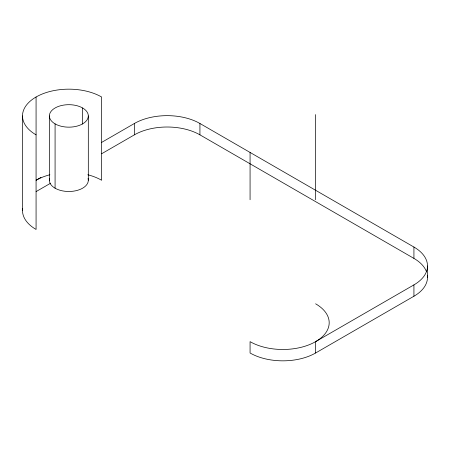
<?xml version="1.0" encoding="UTF-8"?>
<svg xmlns="http://www.w3.org/2000/svg" width="450" height="450" viewBox="0 0 450 450"><rect width="100%" height="100%" fill="white"/><g stroke="black" fill="none" stroke-linecap="round" stroke-linejoin="round"><path stroke-width="0.67" d="M40.928 177.452L36.073 180.253A46.344 26.758 0 0 1 49.871 174.763M101.616 142.414L134.387 123.491A46.344 26.758 0 0 1 199.929 123.491L413.927 247.044A46.344 26.758 0 0 1 413.927 284.884L413.927 296.235L315.613 352.997A46.344 26.758 0 0 1 250.071 352.997L250.071 341.646A46.344 26.758 0 0 0 315.613 341.646L413.927 284.884M36.073 191.604L50.642 183.195M101.616 153.765L134.387 134.848A46.344 26.758 0 0 1 199.929 134.848L413.927 258.396A46.344 26.758 0 0 1 426.403 271.524M427.5 265.961L427.5 277.312M413.927 247.044L413.927 258.396M315.613 114.598L315.613 199.738M315.613 352.997L315.613 341.646A46.344 26.758 0 0 0 315.613 303.801M250.071 152.438L250.071 199.738M199.929 123.491L199.929 134.848M134.387 123.491L134.387 134.848M88.312 115.926A19.463 11.239 0 0 1 59.113 125.657A19.463 11.239 0 0 1 59.113 106.194A19.463 11.239 0 0 1 88.312 115.926L88.312 180.253M82.609 107.978L82.609 124.059M55.08 123.868L55.08 188.201M49.382 115.926L49.382 180.253M87.817 174.763A46.344 26.758 0 0 1 101.616 180.253L101.616 97.003A46.344 26.758 0 0 0 36.073 97.003L36.073 229.449A46.344 26.758 0 0 1 22.641 208.429M22.5 115.926L22.5 210.527M88.071 178.493A19.463 11.239 0 0 1 68.844 191.492A19.463 11.239 0 0 1 49.618 178.493M36.073 134.843A46.344 26.758 0 0 1 36.073 97.003M427.359 275.214A46.344 26.758 0 0 1 413.927 296.235"/></g></svg>
